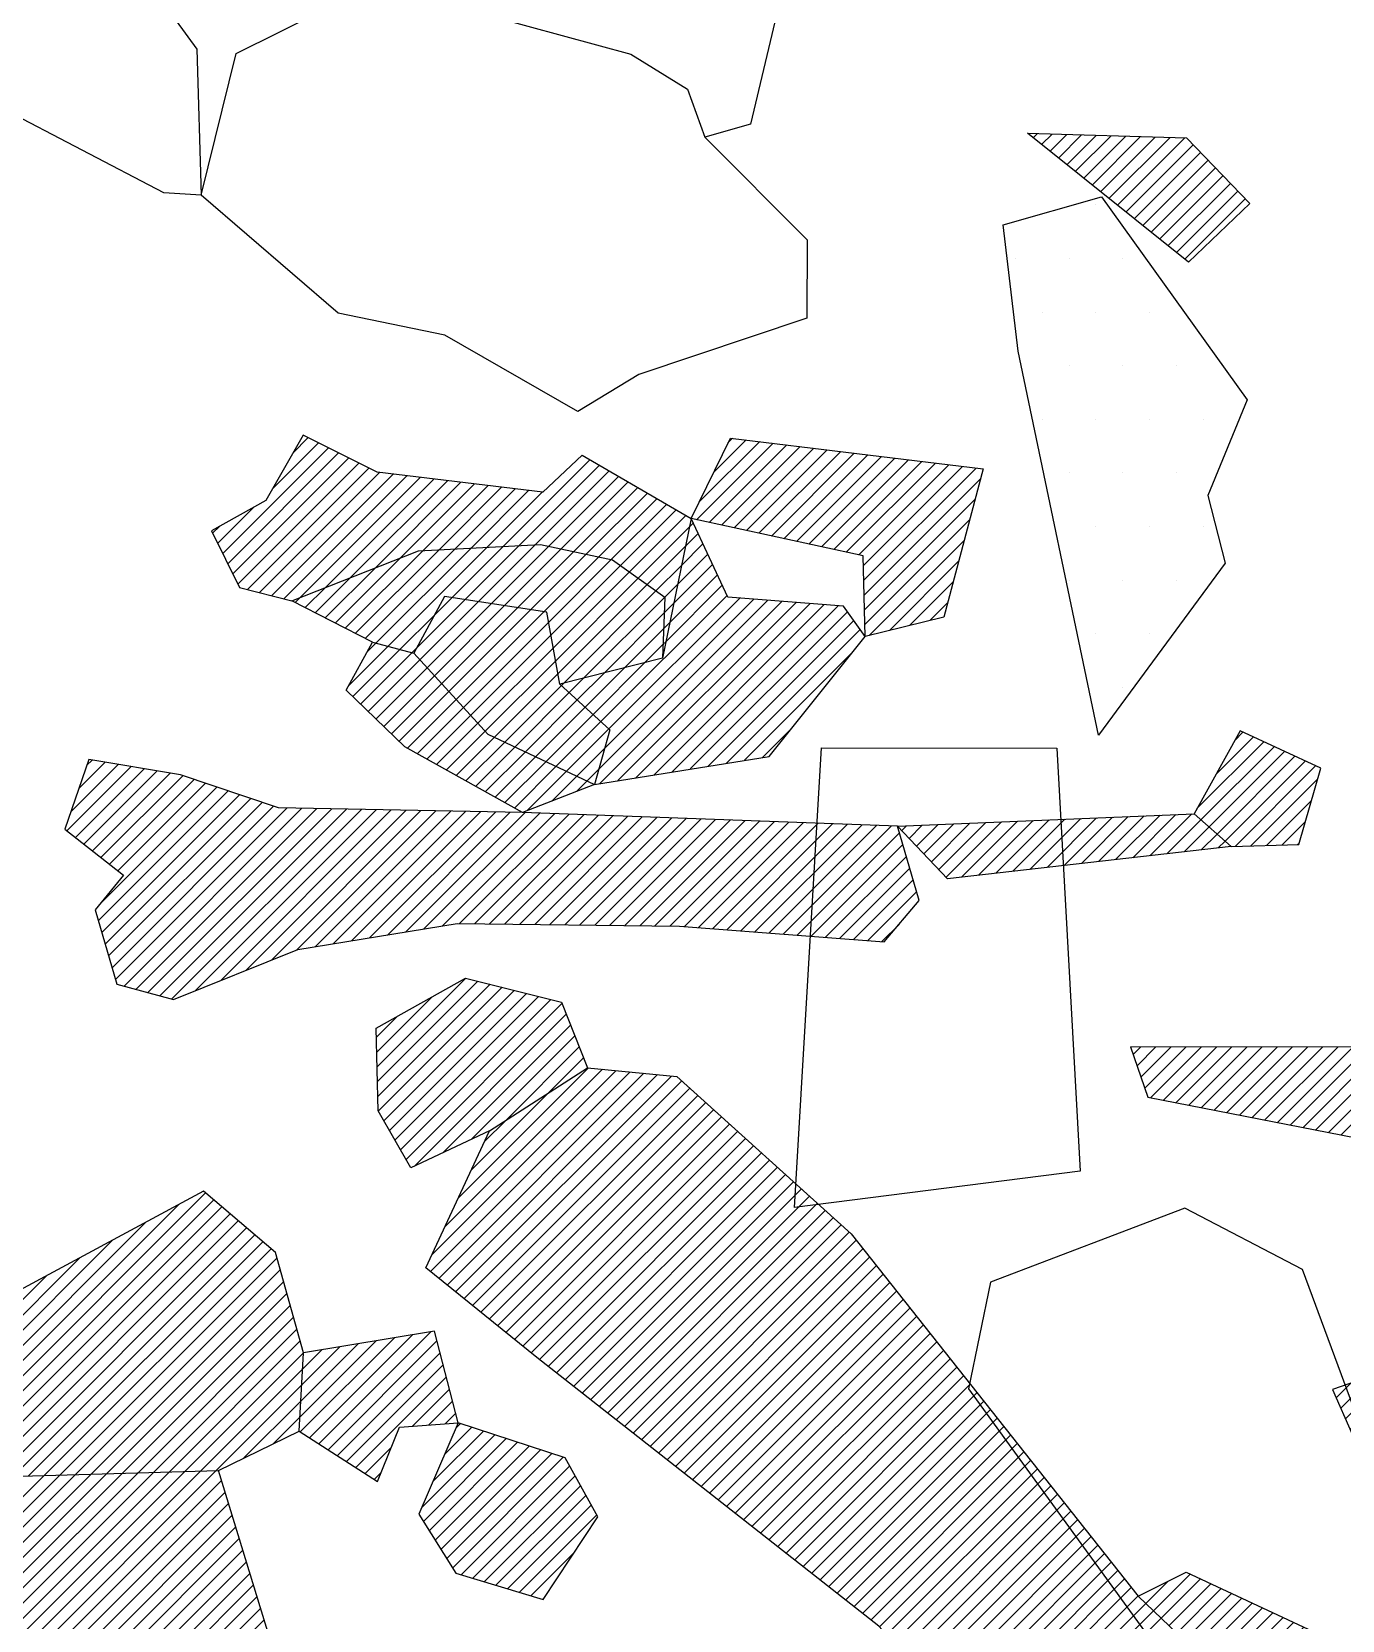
# Model space of a CAD drawing. Header units: metres. Extents: x -2.09 to 0.03, y -17.5 to -14.3.
# Drawn here: x -1.6041 to -1.2989, y -17.0923 to -16.7222 of the extents above; entities that cross this region are included whole.
import ezdxf

# ---------------------------------------------------------------- set-up
doc = ezdxf.new("R2010")
doc.units = ezdxf.units.M
doc.header["$LTSCALE"] = 25
doc.header["$MEASUREMENT"] = 0
doc.layers.get('0').update_dxf_attribs({"linetype": 'CONTINUOUS'})
for name, color, linetype in [('KNOCHEN', 2, 'CONTINUOUS'), ('KNOCHENSCHRAFF', 2, 'CONTINUOUS'), ('STEINE', 4, 'CONTINUOUS'), ('STEINESCHRAFF', 4, 'CONTINUOUS')]:
    doc.layers.add(name, color=color, linetype=linetype)

# ---------------------------------------------------------------- blocks, each defined once
blk = doc.blocks.new('*X1')
at = {"color": 0}
for p, q in [((-163.945, -1706.852), (-156.367, -1699.274)), ((-163.423, -1706.683), (-156.176, -1699.437)), ((-164.467, -1707.021), (-157, -1699.554)), ((-162.9, -1706.514), (-155.985, -1699.599)), ((-162.378, -1706.346), (-155.794, -1699.762)), ((-164.989, -1707.189), (-157.765, -1699.965)), ((-161.856, -1706.177), (-155.603, -1699.924)), ((-161.333, -1706.008), (-155.412, -1700.087)), ((-160.851, -1705.879), (-155.221, -1700.25)), ((-165.512, -1707.358), (-158.531, -1700.377)), ((-160.487, -1705.869), (-155.03, -1700.412)), ((-160.122, -1705.858), (-154.839, -1700.575)), ((-166.034, -1707.527), (-159.296, -1700.789)), ((-159.758, -1705.847), (-154.701, -1700.79)), ((-166.556, -1707.695), (-160.061, -1701.201)), ((-159.394, -1705.836), (-154.624, -1701.066)), ((-159.03, -1705.826), (-154.546, -1701.342)), ((-158.665, -1705.815), (-154.469, -1701.618)), ((-158.301, -1705.804), (-154.391, -1701.894)), ((-157.937, -1705.793), (-154.314, -1702.17)), ((-157.572, -1705.783), (-154.236, -1702.447)), ((-157.208, -1705.772), (-154.159, -1702.723)), ((-156.844, -1705.761), (-154.081, -1702.999)), ((-156.479, -1705.75), (-154.103, -1703.374)), ((-156.115, -1705.74), (-154.124, -1703.749)), ((-155.472, -1705.45), (-154.146, -1704.124)), ((-154.787, -1705.118), (-154.167, -1704.499))]:
    blk.add_line(p, q, dxfattribs=at)
blk = doc.blocks.new('*X2')
at = {"color": 0}
for p, q in [((-151.129, -1701.107), (-146.477, -1696.455)), ((-151.091, -1700.716), (-146.799, -1696.424)), ((-150.934, -1701.265), (-146.156, -1696.487)), ((-150.787, -1700.058), (-147.121, -1696.392)), ((-150.738, -1701.423), (-145.834, -1696.519)), ((-150.542, -1701.581), (-145.513, -1696.551)), ((-150.483, -1699.4), (-147.442, -1696.36)), ((-150.347, -1701.739), (-145.273, -1696.665)), ((-150.151, -1701.897), (-145.087, -1696.833)), ((-150.179, -1698.743), (-148.379, -1696.943)), ((-149.955, -1702.055), (-144.901, -1697.001)), ((-149.759, -1702.212), (-144.715, -1697.168)), ((-149.875, -1698.085), (-149.366, -1697.577)), ((-149.564, -1702.37), (-144.53, -1697.336)), ((-149.368, -1702.528), (-144.344, -1697.504)), ((-149.172, -1702.686), (-144.158, -1697.672)), ((-148.977, -1702.844), (-143.972, -1697.84)), ((-148.781, -1703.002), (-143.787, -1698.007)), ((-148.585, -1703.159), (-143.601, -1698.175)), ((-148.387, -1703.315), (-143.415, -1698.343)), ((-148.189, -1703.47), (-143.229, -1698.511)), ((-147.991, -1703.626), (-143.044, -1698.678)), ((-147.793, -1703.781), (-142.858, -1698.846)), ((-147.595, -1703.937), (-142.672, -1699.014)), ((-147.397, -1704.093), (-142.486, -1699.182)), ((-147.199, -1704.248), (-142.3, -1699.35)), ((-147.001, -1704.404), (-142.115, -1699.517)), ((-146.803, -1704.56), (-141.929, -1699.685)), ((-146.605, -1704.715), (-141.743, -1699.853)), ((-146.408, -1704.871), (-141.557, -1700.021)), ((-146.21, -1705.026), (-141.372, -1700.189)), ((-146.012, -1705.182), (-141.208, -1700.379)), ((-145.814, -1705.338), (-141.052, -1700.576)), ((-145.616, -1705.493), (-140.896, -1700.773)), ((-145.418, -1705.649), (-140.74, -1700.971)), ((-145.22, -1705.805), (-140.583, -1701.168)), ((-145.022, -1705.96), (-140.427, -1701.365)), ((-144.824, -1706.116), (-140.271, -1701.562)), ((-144.626, -1706.272), (-140.114, -1701.76)), ((-144.428, -1706.427), (-139.958, -1701.957)), ((-144.23, -1706.583), (-139.802, -1702.154)), ((-144.032, -1706.738), (-139.645, -1702.351)), ((-154.167, -1704.499), (-152.388, -1702.72)), ((-154.159, -1704.844), (-151.965, -1702.65)), ((-154.146, -1704.124), (-152.812, -1702.79)), ((-154.124, -1703.749), (-153.235, -1702.86)), ((-153.944, -1704.983), (-151.542, -1702.58)), ((-153.728, -1705.121), (-151.118, -1702.511)), ((-153.513, -1705.259), (-150.975, -1702.72)), ((-143.834, -1706.894), (-139.489, -1702.549)), ((-143.637, -1707.05), (-139.333, -1702.746)), ((-154.103, -1703.374), (-153.658, -1702.929)), ((-153.298, -1705.397), (-150.902, -1703.001)), ((-143.439, -1707.205), (-139.177, -1702.943)), ((-143.241, -1707.361), (-139.02, -1703.141)), ((-153.082, -1705.535), (-150.829, -1703.282)), ((-152.867, -1705.673), (-150.756, -1703.562)), ((-143.043, -1707.517), (-138.864, -1703.338)), ((-142.845, -1707.672), (-138.708, -1703.535)), ((-151.548, -1704.708), (-150.683, -1703.843)), ((-142.647, -1707.828), (-138.551, -1703.732)), ((-142.449, -1707.983), (-138.395, -1703.93)), ((-151.167, -1704.68), (-150.61, -1704.123)), ((-142.251, -1708.139), (-138.239, -1704.127)), ((-142.053, -1708.295), (-138.083, -1704.324)), ((-150.786, -1704.653), (-150.537, -1704.404)), ((-150.529, -1704.75), (-150.427, -1704.647)), ((-141.855, -1708.45), (-137.926, -1704.521)), ((-151.332, -1706.613), (-149.628, -1704.91)), ((-151.292, -1706.927), (-149.362, -1704.997)), ((-151.064, -1705.992), (-149.894, -1704.822)), ((-150.797, -1705.371), (-150.161, -1704.735)), ((-141.657, -1708.606), (-137.77, -1704.719)), ((-141.459, -1708.762), (-137.614, -1704.916)), ((-152.651, -1705.811), (-152.037, -1705.197)), ((-151.156, -1707.145), (-149.096, -1705.085)), ((-151.02, -1707.362), (-148.83, -1705.172)), ((-150.884, -1707.579), (-148.564, -1705.259)), ((-150.747, -1707.796), (-148.298, -1705.347)), ((-150.611, -1708.014), (-148.032, -1705.434)), ((-141.261, -1708.917), (-137.457, -1705.113)), ((-141.063, -1709.073), (-137.301, -1705.31)), ((-160.81, -1707.959), (-158.665, -1705.815)), ((-160.789, -1708.292), (-158.301, -1705.804)), ((-160.767, -1708.624), (-157.937, -1705.793)), ((-160.746, -1708.956), (-157.572, -1705.783)), ((-160.725, -1709.289), (-157.208, -1705.772)), ((-160.703, -1709.621), (-156.844, -1705.761)), ((-160.682, -1709.953), (-156.479, -1705.75)), ((-160.661, -1710.285), (-156.115, -1705.74)), ((-152.436, -1705.95), (-152.275, -1705.789)), ((-150.415, -1708.171), (-147.884, -1705.64)), ((-140.866, -1709.228), (-137.145, -1705.508)), ((-140.67, -1709.386), (-136.989, -1705.705)), ((-160.895, -1706.63), (-160.122, -1705.858)), ((-160.874, -1706.963), (-159.758, -1705.847)), ((-160.852, -1707.295), (-159.394, -1705.836)), ((-160.831, -1707.627), (-159.03, -1705.826)), ((-160.64, -1710.618), (-155.995, -1705.973)), ((-150.143, -1708.253), (-147.758, -1705.868)), ((-149.872, -1708.335), (-147.632, -1706.096)), ((-140.502, -1709.572), (-136.832, -1705.902)), ((-140.333, -1709.757), (-136.676, -1706.099)), ((-160.618, -1710.95), (-155.912, -1706.243)), ((-160.597, -1711.282), (-155.829, -1706.514)), ((-149.6, -1708.417), (-147.506, -1706.323)), ((-149.329, -1708.499), (-147.38, -1706.551)), ((-140.165, -1709.942), (-136.52, -1706.297)), ((-139.997, -1710.127), (-136.363, -1706.494)), ((-160.576, -1711.615), (-155.746, -1706.785)), ((-149.057, -1708.581), (-147.254, -1706.778)), ((-139.828, -1710.312), (-136.207, -1706.691)), ((-139.66, -1710.497), (-136.051, -1706.888)), ((-160.555, -1711.947), (-155.663, -1707.055)), ((-139.491, -1710.683), (-135.894, -1707.086)), ((-139.323, -1710.868), (-135.738, -1707.283)), ((-160.533, -1712.279), (-155.58, -1707.326)), ((-160.512, -1712.611), (-155.497, -1707.596)), ((-148.786, -1708.663), (-147.792, -1707.67)), ((-139.155, -1711.053), (-135.582, -1707.48)), ((-160.491, -1712.944), (-155.414, -1707.867)), ((-138.986, -1711.238), (-135.426, -1707.678)), ((-138.818, -1711.423), (-135.269, -1707.875)), ((-165.636, -1718.796), (-155.248, -1708.408)), ((-160.469, -1713.276), (-155.331, -1708.138)), ((-138.65, -1711.609), (-135.113, -1708.072)), ((-138.481, -1711.794), (-134.957, -1708.269)), ((-165.352, -1718.865), (-155.165, -1708.679)), ((-148.514, -1708.745), (-148.48, -1708.711)), ((-138.313, -1711.979), (-134.8, -1708.467)), ((-138.144, -1712.164), (-134.644, -1708.664)), ((-165.067, -1718.935), (-155.082, -1708.949)), ((-137.976, -1712.349), (-134.464, -1708.838)), ((-137.808, -1712.534), (-134.284, -1709.01)), ((-164.783, -1719.004), (-154.999, -1709.22)), ((-137.639, -1712.72), (-134.103, -1709.183))]:
    blk.add_line(p, q, dxfattribs=at)
blk = doc.blocks.new('*X3')
at = {"color": 0}
for p, q in [((-124.487, -1693.557), (-119.57, -1688.64)), ((-124.465, -1693.181), (-119.997, -1688.713)), ((-124.53, -1694.308), (-119.231, -1689.008)), ((-124.509, -1693.932), (-119.4, -1688.824)), ((-124.443, -1692.806), (-120.534, -1688.897)), ((-124.421, -1692.43), (-121.071, -1689.08)), ((-159.598, -1690.838), (-158.101, -1689.341)), ((-159.506, -1690.392), (-158.404, -1689.29)), ((-159.399, -1690.993), (-157.799, -1689.392)), ((-159.319, -1689.851), (-158.706, -1689.239)), ((-159.201, -1691.148), (-157.496, -1689.443)), ((-159.132, -1689.311), (-159.009, -1689.188)), ((-159.002, -1691.303), (-157.194, -1689.494)), ((-126.906, -1697.39), (-118.893, -1689.377)), ((-124.552, -1694.683), (-119.062, -1689.193)), ((-124.357, -1692.013), (-121.608, -1689.264)), ((-123.726, -1691.029), (-122.145, -1689.448)), ((-158.865, -1692.933), (-155.84, -1689.908)), ((-158.821, -1692.536), (-156.104, -1689.819)), ((-158.804, -1691.458), (-156.899, -1689.553)), ((-158.605, -1691.613), (-156.634, -1689.641)), ((-158.407, -1691.768), (-156.369, -1689.73)), ((-126.686, -1697.524), (-118.724, -1689.562)), ((-126.466, -1697.658), (-118.555, -1689.746)), ((-123.096, -1690.044), (-122.683, -1689.631)), ((-158.785, -1693.207), (-155.575, -1689.997)), ((-158.705, -1693.48), (-155.31, -1690.085)), ((-158.625, -1693.754), (-155.045, -1690.174)), ((-158.545, -1694.027), (-154.78, -1690.263)), ((-158.465, -1694.301), (-154.468, -1690.304)), ((-158.264, -1694.454), (-154.122, -1690.311)), ((-157.986, -1694.529), (-153.775, -1690.318)), ((-157.708, -1694.605), (-153.428, -1690.325)), ((-157.43, -1694.68), (-153.081, -1690.332)), ((-157.152, -1694.755), (-152.735, -1690.338)), ((-156.603, -1694.561), (-152.388, -1690.345)), ((-156.013, -1694.324), (-152.041, -1690.352)), ((-155.422, -1694.086), (-151.694, -1690.359)), ((-154.831, -1693.849), (-151.348, -1690.366)), ((-154.241, -1693.612), (-151.001, -1690.372)), ((-153.812, -1693.537), (-150.654, -1690.379)), ((-153.39, -1693.468), (-150.307, -1690.386)), ((-152.967, -1693.399), (-149.961, -1690.393)), ((-152.545, -1693.331), (-149.614, -1690.4)), ((-152.123, -1693.262), (-149.267, -1690.406)), ((-151.701, -1693.194), (-148.921, -1690.414)), ((-151.279, -1693.125), (-148.58, -1690.427)), ((-150.856, -1693.056), (-148.239, -1690.439)), ((-150.447, -1693), (-147.898, -1690.452)), ((-150.097, -1693.004), (-147.557, -1690.464)), ((-149.748, -1693.008), (-147.216, -1690.477)), ((-149.398, -1693.013), (-146.875, -1690.489)), ((-149.049, -1693.017), (-146.534, -1690.502)), ((-148.699, -1693.021), (-146.193, -1690.514)), ((-148.35, -1693.025), (-145.852, -1690.527)), ((-148, -1693.029), (-145.511, -1690.539)), ((-147.651, -1693.033), (-145.17, -1690.552)), ((-147.301, -1693.037), (-144.829, -1690.564)), ((-146.952, -1693.041), (-144.488, -1690.577)), ((-146.602, -1693.045), (-144.147, -1690.589)), ((-146.253, -1693.049), (-143.806, -1690.602)), ((-145.903, -1693.053), (-143.465, -1690.614)), ((-145.554, -1693.057), (-143.123, -1690.627)), ((-145.212, -1693.068), (-142.782, -1690.639)), ((-144.883, -1693.093), (-142.441, -1690.652)), ((-144.555, -1693.119), (-142.1, -1690.664)), ((-144.226, -1693.144), (-141.759, -1690.677)), ((-143.898, -1693.169), (-141.418, -1690.689)), ((-143.569, -1693.194), (-141.077, -1690.702)), ((-143.241, -1693.219), (-140.736, -1690.714)), ((-142.912, -1693.244), (-140.395, -1690.727)), ((-142.584, -1693.269), (-140.2, -1690.885)), ((-126.247, -1697.791), (-119.452, -1690.997)), ((-142.255, -1693.294), (-140.12, -1691.159)), ((-141.927, -1693.319), (-140.04, -1691.432)), ((-141.598, -1693.344), (-139.96, -1691.706)), ((-141.27, -1693.369), (-139.88, -1691.98)), ((-126.027, -1697.925), (-120.208, -1692.107)), ((-140.941, -1693.394), (-139.8, -1692.253)), ((-125.807, -1698.059), (-120.242, -1692.494)), ((-140.613, -1693.419), (-140.211, -1693.017)), ((-125.587, -1698.193), (-120.275, -1692.881)), ((-125.368, -1698.327), (-120.309, -1693.268)), ((-125.148, -1698.46), (-120.343, -1693.655)), ((-152.37, -1696.337), (-150.303, -1694.271)), ((-152.361, -1696.682), (-150.021, -1694.342)), ((-129.323, -1695.918), (-127.392, -1693.987)), ((-129.104, -1696.052), (-127.165, -1694.113)), ((-128.884, -1696.186), (-126.937, -1694.24)), ((-124.928, -1698.594), (-120.376, -1694.042)), ((-152.378, -1695.992), (-151.097, -1694.711)), ((-152.353, -1697.027), (-149.738, -1694.413)), ((-152.341, -1697.37), (-149.456, -1694.484)), ((-152.212, -1697.594), (-149.173, -1694.555)), ((-152.083, -1697.819), (-148.891, -1694.626)), ((-151.954, -1698.043), (-148.609, -1694.698)), ((-128.664, -1696.32), (-126.71, -1694.366)), ((-128.444, -1696.454), (-126.483, -1694.492)), ((-128.224, -1696.587), (-126.255, -1694.618)), ((-124.708, -1698.728), (-120.344, -1694.364)), ((-124.425, -1698.798), (-120.256, -1694.63)), ((-151.825, -1698.268), (-148.326, -1694.769)), ((-151.696, -1698.492), (-148.063, -1694.859)), ((-128.005, -1696.721), (-126.028, -1694.744)), ((-127.785, -1696.855), (-125.801, -1694.87)), ((-127.565, -1696.989), (-125.573, -1694.997)), ((-127.345, -1697.122), (-125.15, -1694.927)), ((-127.126, -1697.256), (-124.671, -1694.802)), ((-124.095, -1698.821), (-120.168, -1694.895)), ((-152.387, -1695.647), (-151.898, -1695.158)), ((-151.494, -1698.644), (-147.962, -1695.112)), ((-150.827, -1698.33), (-147.862, -1695.365)), ((-123.764, -1698.845), (-120.08, -1695.161)), ((-123.434, -1698.868), (-119.992, -1695.426)), ((-150.16, -1698.016), (-147.761, -1695.618)), ((-123.011, -1698.798), (-119.904, -1695.692)), ((-149.366, -1697.577), (-147.66, -1695.871)), ((-148.379, -1696.943), (-147.56, -1696.124)), ((-134.758, -1696.049), (-134.58, -1695.872)), ((-134.667, -1696.312), (-134.227, -1695.873)), ((-134.576, -1696.575), (-133.874, -1695.873)), ((-134.485, -1696.837), (-133.521, -1695.874)), ((-134.348, -1697.054), (-133.168, -1695.874)), ((-134.052, -1697.111), (-132.815, -1695.875)), ((-133.756, -1697.169), (-132.463, -1695.876)), ((-133.461, -1697.227), (-132.11, -1695.876)), ((-133.165, -1697.285), (-131.757, -1695.877)), ((-132.869, -1697.343), (-131.404, -1695.878)), ((-132.574, -1697.401), (-131.051, -1695.878)), ((-132.278, -1697.459), (-130.698, -1695.879)), ((-131.982, -1697.517), (-130.345, -1695.879)), ((-131.687, -1697.575), (-129.992, -1695.88)), ((-131.391, -1697.633), (-129.639, -1695.881)), ((-131.095, -1697.691), (-129.323, -1695.918)), ((-130.8, -1697.748), (-129.104, -1696.052)), ((-130.504, -1697.806), (-128.884, -1696.186)), ((-122.21, -1698.351), (-119.816, -1695.957)), ((-130.208, -1697.864), (-128.664, -1696.32)), ((-129.913, -1697.922), (-128.444, -1696.454)), ((-121.905, -1698.4), (-119.728, -1696.223)), ((-121.601, -1698.449), (-119.64, -1696.488)), ((-129.617, -1697.98), (-128.224, -1696.587)), ((-129.322, -1698.038), (-128.005, -1696.721)), ((-129.026, -1698.096), (-127.785, -1696.855)), ((-121.297, -1698.498), (-119.552, -1696.754)), ((-128.73, -1698.154), (-127.565, -1696.989)), ((-128.435, -1698.212), (-127.345, -1697.122)), ((-128.139, -1698.27), (-127.126, -1697.256)), ((-127.843, -1698.327), (-126.906, -1697.39)), ((-127.576, -1698.413), (-126.686, -1697.524)), ((-127.41, -1698.601), (-126.466, -1697.658)), ((-127.244, -1698.789), (-126.247, -1697.791)), ((-127.079, -1698.977), (-126.027, -1697.925)), ((-126.913, -1699.165), (-125.807, -1698.059)), ((-126.747, -1699.353), (-125.587, -1698.193)), ((-126.582, -1699.541), (-125.368, -1698.327)), ((-126.871, -1700.89), (-124.708, -1698.728)), ((-126.675, -1700.342), (-124.928, -1698.594)), ((-126.48, -1699.793), (-125.148, -1698.46)), ((-127.066, -1701.439), (-124.632, -1699.006)), ((-127.261, -1701.988), (-124.662, -1699.388)), ((-127.457, -1702.537), (-124.691, -1699.771)), ((-129.596, -1705.03), (-124.72, -1700.154)), ((-129.488, -1705.276), (-124.749, -1700.537)), ((-129.381, -1705.522), (-124.779, -1700.92)), ((-122.076, -1702.106), (-120.615, -1700.646)), ((-121.982, -1702.366), (-120.402, -1700.786)), ((-121.888, -1702.625), (-120.189, -1700.926)), ((-129.273, -1705.768), (-124.808, -1701.302)), ((-121.794, -1702.885), (-119.976, -1701.067)), ((-121.7, -1703.145), (-119.763, -1701.207)), ((-121.607, -1703.404), (-119.549, -1701.347)), ((-128.705, -1705.553), (-124.837, -1701.685)), ((-121.513, -1703.664), (-119.336, -1701.488)), ((-121.419, -1703.924), (-119.123, -1701.628)), ((-127.11, -1704.311), (-124.866, -1702.068)), ((-121.325, -1704.183), (-118.91, -1701.768)), ((-121.123, -1704.335), (-118.697, -1701.909)), ((-120.789, -1704.354), (-118.483, -1702.049)), ((-120.454, -1704.373), (-118.27, -1702.189)), ((-120.12, -1704.393), (-118.057, -1702.33)), ((-119.785, -1704.412), (-117.844, -1702.47)), ((-119.451, -1704.431), (-117.632, -1702.612)), ((-118.482, -1703.816), (-117.424, -1702.757)), ((-129.703, -1704.784), (-128.07, -1703.15)), ((-118.299, -1703.986), (-117.215, -1702.902)), ((-118.115, -1704.155), (-117.006, -1703.047)), ((-117.931, -1704.325), (-116.797, -1703.191)), ((-129.918, -1704.292), (-129.149, -1703.523)), ((-129.811, -1704.538), (-128.61, -1703.336)), ((-117.747, -1704.494), (-116.589, -1703.336)), ((-117.563, -1704.664), (-116.38, -1703.481)), ((-130.026, -1704.046), (-129.689, -1703.709)), ((-117.379, -1704.834), (-116.171, -1703.626)), ((-117.195, -1705.003), (-115.962, -1703.771)), ((-117.011, -1705.173), (-115.754, -1703.916)), ((-116.827, -1705.342), (-115.545, -1704.06)), ((-116.643, -1705.512), (-115.336, -1704.205)), ((-116.459, -1705.682), (-115.127, -1704.35)), ((-116.275, -1705.851), (-114.919, -1704.495)), ((-116.091, -1706.021), (-114.71, -1704.64)), ((-115.907, -1706.191), (-114.501, -1704.784)), ((-115.723, -1706.36), (-114.293, -1704.929)), ((-115.54, -1706.53), (-114.096, -1705.087)), ((-115.356, -1706.699), (-113.902, -1705.246)), ((-115.172, -1706.869), (-113.708, -1705.405)), ((-114.988, -1707.039), (-113.514, -1705.565)), ((-114.804, -1707.208), (-113.32, -1705.724)), ((-114.626, -1707.384), (-113.125, -1705.883)), ((-114.45, -1707.561), (-112.931, -1706.043)), ((-114.273, -1707.738), (-112.737, -1706.202)), ((-114.097, -1707.916), (-112.543, -1706.361)), ((-113.92, -1708.093), (-112.348, -1706.521)), ((-113.744, -1708.27), (-112.154, -1706.68)), ((-113.567, -1708.447), (-111.96, -1706.839)), ((-113.391, -1708.624), (-111.766, -1706.999)), ((-113.215, -1708.801), (-111.572, -1707.158)), ((-113.038, -1708.978), (-111.377, -1707.317)), ((-112.862, -1709.155), (-111.183, -1707.477)), ((-112.685, -1709.332), (-110.989, -1707.636)), ((-117.901, -1708.185), (-117.755, -1708.039)), ((-112.509, -1709.509), (-110.795, -1707.795)), ((-112.332, -1709.686), (-110.6, -1707.955)), ((-134.464, -1708.838), (-133.96, -1708.333)), ((-134.284, -1709.01), (-133.43, -1708.156)), ((-134.103, -1709.183), (-133.189, -1708.269)), ((-133.922, -1709.356), (-132.947, -1708.381)), ((-118.553, -1709.19), (-117.655, -1708.291)), ((-112.156, -1709.863), (-110.406, -1708.114)), ((-111.979, -1710.041), (-110.212, -1708.273)), ((-133.742, -1709.529), (-132.706, -1708.494)), ((-133.561, -1709.702), (-132.465, -1708.606)), ((-133.38, -1709.875), (-132.224, -1708.719)), ((-119.205, -1710.195), (-117.554, -1708.544)), ((-111.803, -1710.218), (-110.018, -1708.433)), ((-111.626, -1710.395), (-109.824, -1708.592)), ((-111.45, -1710.572), (-109.629, -1708.751)), ((-133.2, -1710.048), (-131.983, -1708.831)), ((-133.019, -1710.221), (-131.742, -1708.944)), ((-132.838, -1710.393), (-131.501, -1709.056)), ((-119.287, -1710.631), (-117.453, -1708.797)), ((-119.201, -1710.899), (-117.353, -1709.05)), ((-111.271, -1710.746), (-109.435, -1708.911)), ((-111.085, -1710.915), (-109.241, -1709.07)), ((-132.658, -1710.566), (-131.26, -1709.169)), ((-132.477, -1710.739), (-131.019, -1709.281)), ((-131.239, -1709.855), (-130.778, -1709.393)), ((-119.115, -1711.166), (-117.252, -1709.303)), ((-110.9, -1711.083), (-109.047, -1709.229)), ((-110.715, -1711.251), (-108.853, -1709.389)), ((-119.029, -1711.434), (-117.152, -1709.556)), ((-118.943, -1711.701), (-117.051, -1709.809)), ((-110.53, -1711.42), (-108.658, -1709.548)), ((-110.345, -1711.588), (-108.464, -1709.707)), ((-110.16, -1711.757), (-108.27, -1709.867)), ((-118.857, -1711.969), (-116.95, -1710.062)), ((-109.975, -1711.925), (-108.076, -1710.026)), ((-109.789, -1712.093), (-107.881, -1710.185)), ((-119.082, -1712.901), (-116.749, -1710.568)), ((-118.866, -1712.331), (-116.85, -1710.315)), ((-109.604, -1712.262), (-107.692, -1710.35)), ((-109.419, -1712.43), (-107.503, -1710.514)), ((-122.096, -1711.672), (-121.329, -1710.905)), ((-119.299, -1713.471), (-116.648, -1710.821)), ((-109.234, -1712.598), (-107.314, -1710.679)), ((-109.049, -1712.767), (-107.125, -1710.843)), ((-124.91, -1715.901), (-120.382, -1711.372)), ((-124.824, -1715.461), (-120.619, -1711.255)), ((-123.915, -1714.198), (-120.856, -1711.139)), ((-123.005, -1712.935), (-121.092, -1711.022)), ((-119.732, -1714.611), (-116.447, -1711.326)), ((-119.515, -1714.041), (-116.548, -1711.073)), ((-108.864, -1712.935), (-106.936, -1711.008)), ((-108.678, -1713.104), (-106.747, -1711.172)), ((-108.493, -1713.272), (-106.558, -1711.336)), ((-125.102, -1717.153), (-119.671, -1711.722)), ((-125.038, -1716.736), (-119.908, -1711.606)), ((-124.974, -1716.318), (-120.145, -1711.489)), ((-119.948, -1715.181), (-116.346, -1711.579)), ((-108.308, -1713.44), (-106.369, -1711.501)), ((-108.123, -1713.609), (-106.179, -1711.665)), ((-125.294, -1718.406), (-118.961, -1712.072)), ((-125.23, -1717.988), (-119.198, -1711.956)), ((-125.166, -1717.571), (-119.434, -1711.839)), ((-119.484, -1715.071), (-116.246, -1711.832)), ((-119.043, -1714.983), (-116.145, -1712.085)), ((-107.942, -1713.781), (-105.99, -1711.83)), ((-107.761, -1713.954), (-105.801, -1711.994)), ((-125.358, -1718.824), (-118.866, -1712.331)), ((-118.603, -1714.896), (-116.044, -1712.338)), ((-107.581, -1714.127), (-105.612, -1712.159)), ((-107.4, -1714.3), (-105.423, -1712.323)), ((-118.162, -1714.809), (-115.944, -1712.591)), ((-117.721, -1714.721), (-115.843, -1712.844)), ((-107.22, -1714.474), (-105.234, -1712.488)), ((-107.04, -1714.647), (-105.045, -1712.652)), ((-106.859, -1714.82), (-104.856, -1712.817)), ((-125.058, -1718.877), (-119.082, -1712.901)), ((-117.279, -1714.634), (-115.743, -1713.098)), ((-106.679, -1714.993), (-104.667, -1712.981)), ((-106.498, -1715.166), (-104.478, -1713.146)), ((-123.009, -1717.181), (-119.299, -1713.471)), ((-116.836, -1714.543), (-115.653, -1713.36)), ((-106.318, -1715.339), (-104.289, -1713.31)), ((-106.138, -1715.513), (-104.099, -1713.474)), ((-116.392, -1714.453), (-115.562, -1713.623)), ((-115.948, -1714.363), (-115.471, -1713.886)), ((-105.957, -1715.686), (-103.91, -1713.639)), ((-105.777, -1715.859), (-103.721, -1713.803)), ((-122.747, -1717.273), (-119.515, -1714.041)), ((-115.504, -1714.273), (-115.38, -1714.148)), ((-105.596, -1716.032), (-103.532, -1713.968)), ((-105.416, -1716.205), (-103.343, -1714.132)), ((-105.236, -1716.378), (-103.154, -1714.297)), ((-122.486, -1717.365), (-119.732, -1714.611)), ((-105.055, -1716.552), (-102.965, -1714.461)), ((-104.875, -1716.725), (-102.776, -1714.626)), ((-104.694, -1716.898), (-102.587, -1714.79)), ((-104.536, -1717.093), (-102.28, -1714.837)), ((-104.411, -1717.321), (-101.946, -1714.856)), ((-104.285, -1717.55), (-101.611, -1714.875)), ((-104.16, -1717.778), (-101.276, -1714.894)), ((-104.035, -1718.006), (-100.942, -1714.913)), ((-103.91, -1718.235), (-100.607, -1714.932)), ((-103.785, -1718.463), (-100.272, -1714.95)), ((-103.659, -1718.691), (-99.937, -1714.969)), ((-122.224, -1717.457), (-119.948, -1715.181)), ((-120.165, -1715.751), (-119.753, -1715.339)), ((-103.534, -1718.92), (-99.718, -1715.103)), ((-103.409, -1719.148), (-99.633, -1715.372)), ((-121.962, -1717.549), (-120.165, -1715.751)), ((-103.284, -1719.376), (-99.549, -1715.642)), ((-120.381, -1716.321), (-120.212, -1716.152)), ((-103.158, -1719.604), (-99.465, -1715.911)), ((-103.033, -1719.833), (-99.38, -1716.18)), ((-121.701, -1717.641), (-120.381, -1716.321)), ((-102.908, -1720.061), (-99.296, -1716.449)), ((-102.783, -1720.289), (-99.211, -1716.718)), ((-121.439, -1717.733), (-120.661, -1716.955)), ((-102.644, -1720.504), (-99.256, -1717.116)), ((-124.739, -1718.911), (-123.313, -1717.485)), ((-117.171, -1720.536), (-114.281, -1717.646)), ((-116.924, -1720.642), (-113.928, -1717.646)), ((-116.677, -1720.748), (-113.575, -1717.647)), ((-116.102, -1719.113), (-114.634, -1717.645)), ((-116.033, -1718.69), (-114.987, -1717.645)), ((-115.964, -1718.268), (-115.34, -1717.644)), ((-115.895, -1717.845), (-115.693, -1717.643)), ((-121.178, -1717.825), (-121.09, -1717.737)), ((-116.579, -1721.004), (-113.392, -1717.817)), ((-102.102, -1720.316), (-99.625, -1717.839)), ((-124.419, -1718.945), (-123.53, -1718.056)), ((-116.58, -1721.358), (-113.276, -1718.055)), ((-116.58, -1721.713), (-113.16, -1718.293)), ((-124.099, -1718.978), (-123.747, -1718.626)), ((-116.581, -1722.067), (-113.044, -1718.53)), ((-116.581, -1722.421), (-112.928, -1718.768)), ((-101.56, -1720.127), (-99.995, -1718.562)), ((-116.578, -1722.771), (-112.812, -1719.006)), ((-117.665, -1720.323), (-116.809, -1719.467)), ((-117.418, -1720.429), (-116.255, -1719.267)), ((-116.184, -1722.73), (-112.697, -1719.243)), ((-115.789, -1722.69), (-112.581, -1719.481)), ((-101.017, -1719.938), (-100.364, -1719.285)), ((-118.159, -1720.11), (-117.917, -1719.867)), ((-117.912, -1720.216), (-117.363, -1719.667)), ((-115.493, -1722.747), (-112.465, -1719.718)), ((-113.403, -1721.01), (-112.349, -1719.956)), ((-115.274, -1722.881), (-114.614, -1722.221)), ((-115.054, -1723.015), (-114.57, -1722.531)), ((-114.835, -1723.149), (-114.527, -1722.841)), ((-114.616, -1723.284), (-114.483, -1723.151))]:
    blk.add_line(p, q, dxfattribs=at)
blk = doc.blocks.new('*X4')
at = {"color": 0}
for p, q in [((-137.088, -1674.692), (-136.989, -1674.593)), ((-136.892, -1674.849), (-136.646, -1674.603)), ((-136.695, -1675.006), (-136.302, -1674.613)), ((-136.499, -1675.163), (-135.959, -1674.623)), ((-136.302, -1675.32), (-135.615, -1674.633)), ((-136.106, -1675.477), (-135.272, -1674.643)), ((-135.91, -1675.635), (-134.928, -1674.653)), ((-135.713, -1675.792), (-134.584, -1674.663)), ((-135.517, -1675.949), (-134.241, -1674.673)), ((-135.32, -1676.106), (-133.897, -1674.683)), ((-135.124, -1676.263), (-133.554, -1674.693)), ((-134.928, -1676.42), (-133.36, -1674.853)), ((-134.731, -1676.577), (-133.186, -1675.033)), ((-134.535, -1676.735), (-133.013, -1675.213)), ((-134.338, -1676.892), (-132.839, -1675.393)), ((-134.142, -1677.049), (-132.666, -1675.573)), ((-133.946, -1677.206), (-132.492, -1675.753)), ((-133.749, -1677.363), (-132.319, -1675.933)), ((-133.553, -1677.52), (-132.145, -1676.113)), ((-154.335, -1682.039), (-153.973, -1681.677)), ((-144.533, -1682.491), (-143.772, -1681.73)), ((-144.196, -1681.799), (-144.087, -1681.691)), ((-155.967, -1684.378), (-153.502, -1681.914)), ((-155.85, -1684.614), (-153.267, -1682.032)), ((-154.802, -1682.859), (-153.738, -1681.795)), ((-144.926, -1683.591), (-143.142, -1681.807)), ((-144.871, -1683.182), (-143.457, -1681.768)), ((-144.636, -1683.654), (-142.827, -1681.845)), ((-144.345, -1683.717), (-142.512, -1681.884)), ((-144.055, -1683.78), (-142.198, -1681.923)), ((-143.764, -1683.843), (-141.883, -1681.961)), ((-143.474, -1683.906), (-141.568, -1682)), ((-143.183, -1683.969), (-141.253, -1682.038)), ((-142.893, -1684.032), (-140.938, -1682.077)), ((-142.602, -1684.095), (-140.623, -1682.115)), ((-155.732, -1684.85), (-153.032, -1682.15)), ((-155.615, -1685.087), (-152.796, -1682.268)), ((-155.39, -1685.215), (-152.561, -1682.386)), ((-155.107, -1685.286), (-152.311, -1682.49)), ((-149.436, -1684.211), (-147.414, -1682.19)), ((-149.063, -1684.192), (-147.191, -1682.32)), ((-148.69, -1684.172), (-146.967, -1682.45)), ((-142.312, -1684.158), (-140.308, -1682.154)), ((-142.021, -1684.221), (-139.993, -1682.193)), ((-141.731, -1684.284), (-139.678, -1682.231)), ((-141.44, -1684.347), (-139.363, -1682.27)), ((-141.15, -1684.41), (-139.048, -1682.308)), ((-141.041, -1684.655), (-138.733, -1682.347)), ((-141.032, -1685), (-138.418, -1682.385)), ((-154.825, -1685.358), (-151.995, -1682.528)), ((-154.543, -1685.429), (-151.68, -1682.566)), ((-154.159, -1685.399), (-151.364, -1682.604)), ((-153.575, -1685.168), (-151.048, -1682.642)), ((-152.991, -1684.938), (-150.733, -1682.68)), ((-152.407, -1684.707), (-150.417, -1682.717)), ((-151.823, -1684.477), (-150.101, -1682.755)), ((-151.3, -1684.307), (-149.786, -1682.793)), ((-150.927, -1684.288), (-149.47, -1682.831)), ((-150.554, -1684.269), (-149.155, -1682.869)), ((-148.371, -1684.207), (-146.744, -1682.58)), ((-148.08, -1684.269), (-146.521, -1682.71)), ((-147.788, -1684.331), (-146.297, -1682.84)), ((-141.023, -1685.344), (-138.309, -1682.63)), ((-150.181, -1684.249), (-148.839, -1682.907)), ((-149.808, -1684.23), (-148.523, -1682.945)), ((-147.497, -1684.394), (-146.074, -1682.97)), ((-147.206, -1684.456), (-145.85, -1683.1)), ((-146.915, -1684.518), (-145.627, -1683.231)), ((-141.014, -1685.689), (-138.437, -1683.112)), ((-156.085, -1684.142), (-155.233, -1683.29)), ((-146.7, -1684.657), (-145.403, -1683.361)), ((-146.493, -1684.804), (-145.18, -1683.491)), ((-141.006, -1686.034), (-138.566, -1683.594)), ((-156.202, -1683.906), (-156.032, -1683.736)), ((-146.287, -1684.951), (-145.098, -1683.762)), ((-145.189, -1684.207), (-144.893, -1683.911)), ((-145.098, -1683.762), (-145.006, -1683.671)), ((-153.11, -1686.118), (-151.3, -1684.307)), ((-152.877, -1686.238), (-150.927, -1684.288)), ((-152.644, -1686.358), (-150.554, -1684.269)), ((-152.397, -1686.466), (-150.181, -1684.249)), ((-152.118, -1686.54), (-149.808, -1684.23)), ((-150.631, -1685.406), (-149.436, -1684.211)), ((-150.324, -1685.452), (-149.063, -1684.192)), ((-150.016, -1685.499), (-148.69, -1684.172)), ((-149.709, -1685.545), (-148.371, -1684.207)), ((-149.402, -1685.591), (-148.08, -1684.269)), ((-149.095, -1685.638), (-147.788, -1684.331)), ((-146.08, -1685.098), (-145.189, -1684.207)), ((-145.28, -1684.652), (-144.78, -1684.152)), ((-140.908, -1686.289), (-138.694, -1684.076)), ((-153.577, -1685.877), (-152.407, -1684.707)), ((-153.344, -1685.998), (-151.823, -1684.477)), ((-148.787, -1685.684), (-147.497, -1684.394)), ((-148.48, -1685.73), (-147.206, -1684.456)), ((-148.371, -1685.975), (-146.915, -1684.518)), ((-148.317, -1686.274), (-146.7, -1684.657)), ((-145.873, -1685.245), (-145.28, -1684.652)), ((-145.463, -1685.541), (-144.554, -1684.633)), ((-145.372, -1685.097), (-144.667, -1684.392)), ((-140.437, -1686.173), (-138.823, -1684.558)), ((-153.81, -1685.757), (-152.991, -1684.938)), ((-148.263, -1686.574), (-146.493, -1684.804)), ((-148.209, -1686.873), (-146.287, -1684.951)), ((-145.67, -1685.395), (-145.372, -1685.097)), ((-145.554, -1685.986), (-144.441, -1684.873)), ((-139.967, -1686.056), (-138.951, -1685.04)), ((-154.277, -1685.516), (-154.159, -1685.399)), ((-154.043, -1685.637), (-153.575, -1685.168)), ((-151.445, -1686.573), (-150.324, -1685.452)), ((-151.028, -1685.804), (-150.631, -1685.406)), ((-148.155, -1687.173), (-146.08, -1685.098)), ((-148.023, -1687.395), (-145.873, -1685.245)), ((-147.55, -1687.275), (-145.67, -1685.395)), ((-147.204, -1689.404), (-143.264, -1685.464)), ((-147.154, -1688.294), (-144.215, -1685.354)), ((-147.065, -1688.911), (-143.593, -1685.439)), ((-146.97, -1688.463), (-143.921, -1685.414)), ((-145.645, -1686.431), (-144.328, -1685.114)), ((-151.838, -1686.614), (-151.028, -1685.804)), ((-151.372, -1686.854), (-150.016, -1685.499)), ((-151.203, -1687.039), (-149.709, -1685.545)), ((-151.034, -1687.223), (-149.402, -1685.591)), ((-150.865, -1687.408), (-149.095, -1685.638)), ((-150.696, -1687.592), (-148.787, -1685.684)), ((-150.527, -1687.777), (-148.48, -1685.73)), ((-147.182, -1689.735), (-142.936, -1685.49)), ((-147.076, -1687.155), (-145.684, -1685.762)), ((-146.761, -1689.668), (-142.608, -1685.515)), ((-146.339, -1689.6), (-142.28, -1685.54)), ((-145.918, -1689.532), (-141.952, -1685.566)), ((-145.684, -1685.762), (-145.463, -1685.541)), ((-145.497, -1689.465), (-141.623, -1685.591)), ((-145.076, -1689.397), (-141.411, -1685.732)), ((-139.497, -1685.939), (-139.08, -1685.523)), ((-150.358, -1687.961), (-148.371, -1685.975)), ((-146.602, -1687.035), (-145.698, -1686.13)), ((-145.698, -1686.13), (-145.554, -1685.986)), ((-144.654, -1689.329), (-141.264, -1685.939)), ((-144.233, -1689.261), (-141.117, -1686.146)), ((-153.029, -1687.45), (-152.118, -1686.54)), ((-152.6, -1686.668), (-152.397, -1686.466)), ((-151.559, -1686.688), (-151.445, -1686.573)), ((-150.189, -1688.146), (-148.317, -1686.274)), ((-150.02, -1688.331), (-148.263, -1686.574)), ((-146.129, -1686.915), (-145.711, -1686.497)), ((-145.711, -1686.497), (-145.645, -1686.431)), ((-152.935, -1687.71), (-151.838, -1686.614)), ((-152.755, -1687.884), (-151.559, -1686.688)), ((-152.575, -1688.057), (-151.372, -1686.854)), ((-149.851, -1688.515), (-148.209, -1686.873)), ((-147.339, -1688.125), (-146.129, -1686.915)), ((-143.812, -1689.194), (-141.278, -1686.66)), ((-152.395, -1688.231), (-151.203, -1687.039)), ((-152.215, -1688.405), (-151.034, -1687.223)), ((-149.636, -1688.654), (-148.155, -1687.173)), ((-147.892, -1687.617), (-147.55, -1687.275)), ((-147.708, -1687.787), (-147.076, -1687.155)), ((-147.523, -1687.956), (-146.602, -1687.035)), ((-152.036, -1688.579), (-150.865, -1687.408)), ((-151.856, -1688.752), (-150.696, -1687.592)), ((-149.396, -1688.768), (-148.077, -1687.448)), ((-149.156, -1688.881), (-147.892, -1687.617)), ((-148.077, -1687.448), (-148.023, -1687.395)), ((-151.664, -1688.915), (-150.527, -1687.777)), ((-151.437, -1689.041), (-150.358, -1687.961)), ((-148.916, -1688.994), (-147.708, -1687.787)), ((-148.675, -1689.108), (-147.523, -1687.956)), ((-151.211, -1689.168), (-150.189, -1688.146)), ((-150.984, -1689.294), (-150.02, -1688.331)), ((-148.435, -1689.221), (-147.339, -1688.125)), ((-148.195, -1689.334), (-147.154, -1688.294)), ((-150.757, -1689.421), (-149.851, -1688.515)), ((-150.53, -1689.548), (-149.636, -1688.654)), ((-150.303, -1689.674), (-149.396, -1688.768)), ((-147.955, -1689.447), (-146.97, -1688.463)), ((-143.391, -1689.126), (-142.718, -1688.453)), ((-133.27, -1690.319), (-131.716, -1688.765)), ((-132.829, -1689.524), (-131.958, -1688.654)), ((-132.388, -1688.73), (-132.2, -1688.542)), ((-150.076, -1689.801), (-149.156, -1688.881)), ((-149.849, -1689.927), (-148.916, -1688.994)), ((-149.622, -1690.054), (-148.675, -1689.108)), ((-147.714, -1689.561), (-147.065, -1688.911)), ((-133.178, -1690.58), (-131.474, -1688.877)), ((-132.99, -1690.746), (-131.233, -1688.989)), ((-132.803, -1690.912), (-130.991, -1689.1)), ((-149.395, -1690.181), (-148.435, -1689.221)), ((-149.168, -1690.307), (-148.195, -1689.334)), ((-148.88, -1690.373), (-147.955, -1689.447)), ((-147.474, -1689.674), (-147.204, -1689.404)), ((-132.615, -1691.078), (-130.749, -1689.212)), ((-132.383, -1691.2), (-130.507, -1689.324)), ((-148.299, -1690.145), (-147.714, -1689.561)), ((-147.717, -1689.917), (-147.474, -1689.674)), ((-132.019, -1691.189), (-130.462, -1689.633)), ((-131.654, -1691.178), (-130.605, -1690.129)), ((-139.285, -1691.738), (-138.192, -1690.645)), ((-139.112, -1691.918), (-137.823, -1690.63)), ((-138.757, -1691.917), (-137.454, -1690.614)), ((-138.358, -1691.871), (-137.085, -1690.598)), ((-137.959, -1691.826), (-136.716, -1690.583)), ((-137.56, -1691.781), (-136.346, -1690.567)), ((-137.161, -1691.735), (-135.977, -1690.551)), ((-136.762, -1691.69), (-135.608, -1690.536)), ((-136.363, -1691.645), (-135.239, -1690.52)), ((-135.964, -1691.599), (-134.87, -1690.504)), ((-135.566, -1691.554), (-134.5, -1690.489)), ((-135.167, -1691.509), (-134.131, -1690.473)), ((-134.768, -1691.463), (-133.762, -1690.458)), ((-134.369, -1691.418), (-133.393, -1690.442)), ((-133.97, -1691.373), (-133.178, -1690.58)), ((-131.289, -1691.167), (-130.748, -1690.625)), ((-140.148, -1690.833), (-140.038, -1690.723)), ((-139.975, -1691.014), (-139.669, -1690.708)), ((-139.803, -1691.195), (-139.3, -1690.692)), ((-139.63, -1691.376), (-138.931, -1690.677)), ((-139.457, -1691.557), (-138.561, -1690.661)), ((-133.571, -1691.328), (-132.99, -1690.746)), ((-133.172, -1691.282), (-132.803, -1690.912)), ((-132.774, -1691.237), (-132.615, -1691.078)), ((-130.925, -1691.156), (-130.89, -1691.122))]:
    blk.add_line(p, q, dxfattribs=at)
blk = doc.blocks.new('*X16')
at = {"color": 0}
for p, q in [((-135.625, -1676.25), (-135.625, -1676.25)), ((-137.5, -1677.5), (-137.5, -1677.5)), ((-136.25, -1677.5), (-136.25, -1677.5)), ((-135, -1677.5), (-135, -1677.5)), ((-136.875, -1678.75), (-136.875, -1678.75)), ((-135.625, -1678.75), (-135.625, -1678.75)), ((-134.375, -1678.75), (-134.375, -1678.75)), ((-136.25, -1680), (-136.25, -1680)), ((-135, -1680), (-135, -1680)), ((-133.75, -1680), (-133.75, -1680)), ((-136.875, -1681.25), (-136.875, -1681.25)), ((-135.625, -1681.25), (-135.625, -1681.25)), ((-134.375, -1681.25), (-134.375, -1681.25)), ((-133.125, -1681.25), (-133.125, -1681.25)), ((-136.25, -1682.5), (-136.25, -1682.5)), ((-135, -1682.5), (-135, -1682.5)), ((-133.75, -1682.5), (-133.75, -1682.5)), ((-135.625, -1683.75), (-135.625, -1683.75)), ((-134.375, -1683.75), (-134.375, -1683.75)), ((-133.125, -1683.75), (-133.125, -1683.75)), ((-136.25, -1685), (-136.25, -1685)), ((-135, -1685), (-135, -1685)), ((-133.75, -1685), (-133.75, -1685)), ((-135.625, -1686.25), (-135.625, -1686.25)), ((-134.375, -1686.25), (-134.375, -1686.25)), ((-135, -1687.5), (-135, -1687.5))]:
    blk.add_line(p, q, dxfattribs=at)

msp = doc.modelspace()

# ---------------------------------------------------------------- linework, layer by layer
at = {"layer": 'KNOCHEN'}
for points in [[(-1.3722, -16.74586), (-1.33512, -16.74694), (-1.32042, -16.76221), (-1.33466, -16.77589), (-1.3722, -16.74586)], [(-1.47594, -16.82085), (-1.4851, -16.82947), (-1.52369, -16.82483), (-1.54094, -16.81616), (-1.5496, -16.83139), (-1.56231, -16.83847), (-1.55573, -16.85169), (-1.55573, -16.85169), (-1.54355, -16.85476)], [(-1.45057, -16.83562), (-1.4414, -16.81685), (-1.38249, -16.82406), (-1.39169, -16.85858), (-1.40999, -16.86312), (-1.41046, -16.84433), (-1.45057, -16.83562)], [(-1.47594, -16.82085), (-1.45057, -16.83562)], [(-1.48111, -16.87417), (-1.46945, -16.88486), (-1.47303, -16.89755), (-1.43238, -16.89102), (-1.40999, -16.86312), (-1.41505, -16.856), (-1.44197, -16.85392), (-1.45057, -16.83562), (-1.45723, -16.86812)], [(-1.52478, -16.86444), (-1.54355, -16.85476), (-1.51407, -16.84313), (-1.48563, -16.84166), (-1.46887, -16.84524), (-1.4567, -16.8539), (-1.45723, -16.86812), (-1.48111, -16.87417), (-1.48413, -16.8574), (-1.508, -16.85381), (-1.51513, -16.867)], [(-1.4898, -16.90412), (-1.5172, -16.88884), (-1.53089, -16.87561), (-1.52478, -16.86444), (-1.51513, -16.867), (-1.49789, -16.88582), (-1.47303, -16.89755), (-1.4898, -16.90412)], [(-1.33337, -16.9044), (-1.32475, -16.91203), (-1.309, -16.91155), (-1.30389, -16.89378), (-1.32267, -16.88511), (-1.33337, -16.9044)], [(-1.58939, -16.9268), (-1.58434, -16.94408), (-1.57114, -16.94766), (-1.54217, -16.93603), (-1.50508, -16.93), (-1.45328, -16.9306), (-1.40554, -16.93423), (-1.3974, -16.9246), (-1.40245, -16.90732), (-1.4898, -16.90412), (-1.54668, -16.903), (-1.56952, -16.89535), (-1.59085, -16.89175), (-1.59647, -16.908), (-1.58277, -16.91869), (-1.58939, -16.9268)], [(-1.32475, -16.91203), (-1.39079, -16.91953), (-1.40245, -16.90732), (-1.33337, -16.9044)], [(-1.49755, -16.97826), (-1.51585, -16.98686), (-1.52344, -16.97364), (-1.52392, -16.95434), (-1.50307, -16.9427), (-1.48074, -16.94832), (-1.47467, -16.96357)], [(-1.29385, -16.95881), (-1.34819, -16.95872), (-1.34415, -16.9704), (-1.27611, -16.98373), (-1.26445, -16.99695), (-1.27619, -17.02995), (-1.3011, -17.03854), (-1.29199, -17.05938), (-1.25944, -17.03404), (-1.24875, -17.02187), (-1.24615, -16.98784)], [(-1.51233, -17.01023), (-1.49755, -16.97826), (-1.47467, -16.96357), (-1.45385, -16.96564), (-1.41328, -17.00228), (-1.34638, -17.08671), (-1.32458, -17.10757), (-1.26327, -17.18742), (-1.23134, -17.22608), (-1.23949, -17.2413), (-1.25525, -17.24889), (-1.27857, -17.22498), (-1.29022, -17.20718), (-1.32723, -17.17105), (-1.36983, -17.13441), (-1.40684, -17.09371), (-1.48647, -17.0311), (-1.51233, -17.01023)], [(-1.86958, -17.12033), (-1.85639, -17.12949), (-1.80355, -17.11486), (-1.74003, -17.09871), (-1.70192, -17.08964), (-1.67041, -17.07852), (-1.60943, -17.05882), (-1.56067, -17.05738), (-1.54186, -17.04827), (-1.54081, -17.02999), (-1.54737, -17.00662), (-1.56411, -16.99236), (-1.69019, -17.0602), (-1.77454, -17.08596), (-1.82129, -17.09857), (-1.86958, -17.12033)], [(-1.54186, -17.04827), (-1.5236, -17.05999), (-1.51849, -17.0473), (-1.50478, -17.04631), (-1.51033, -17.02497), (-1.54081, -17.02999)], [(-1.50478, -17.04631), (-1.51396, -17.06762), (-1.50535, -17.08135), (-1.48504, -17.08748), (-1.47231, -17.0682), (-1.47991, -17.05448), (-1.50478, -17.04631)], [(-1.60449, -17.13603), (-1.62428, -17.13092), (-1.63691, -17.08772), (-1.67041, -17.07852), (-1.68774, -17.11303), (-1.67404, -17.12118), (-1.67511, -17.15216), (-1.68887, -17.18007), (-1.6046, -17.20053), (-1.59138, -17.19192), (-1.55368, -17.12799), (-1.54602, -17.10515), (-1.56067, -17.05738)], [(-1.34638, -17.08671), (-1.3352, -17.08114), (-1.30678, -17.0944), (-1.32458, -17.10757)]]:
    msp.add_lwpolyline(points, dxfattribs=at)
at = {"layer": 'STEINE'}
for points in [[(-1.60472, -16.6906), (-1.60761, -16.6007), (-1.57759, -16.57434), (-1.55731, -16.59215), (-1.52478, -16.57849), (-1.45116, -16.59183), (-1.40292, -16.60156), (-1.4367, -16.74372), (-1.44737, -16.74675)], [(-1.56472, -16.76025), (-1.57335, -16.75973), (-1.61141, -16.73985), (-1.61439, -16.70531), (-1.60472, -16.6906), (-1.58493, -16.69978), (-1.56567, -16.72622), (-1.56472, -16.76025)], [(-1.44737, -16.74675), (-1.42354, -16.77066), (-1.42357, -16.78894), (-1.4627, -16.80208), (-1.47694, -16.81069), (-1.50789, -16.79286), (-1.53277, -16.78774), (-1.56472, -16.76025), (-1.55653, -16.72725), (-1.5362, -16.71713), (-1.49658, -16.71872), (-1.4646, -16.72742), (-1.45141, -16.73556), (-1.44737, -16.74675)], [(-1.35568, -16.88607), (-1.37432, -16.79665), (-1.37782, -16.76718), (-1.35495, -16.76062), (-1.32101, -16.80792), (-1.33019, -16.83025), (-1.32615, -16.846), (-1.35568, -16.88607)], [(-1.42647, -16.99616), (-1.42019, -16.88901), (-1.36534, -16.8891), (-1.35992, -16.98764), (-1.42647, -16.99616)], [(-1.24704, -17.20269), (-1.26317, -17.13206), (-1.30816, -17.01059), (-1.33556, -16.99632), (-1.38079, -17.01351), (-1.38592, -17.03839), (-1.2633, -17.20723), (-1.24704, -17.20269)]]:
    msp.add_lwpolyline(points, dxfattribs=at)

# ---------------------------------------------------------------- block references
at = {"layer": 'KNOCHENSCHRAFF', "xscale": 0.01, "yscale": 0.01, "zscale": 0.01}
for name in ['*X4', '*X1', '*X2', '*X3']:
    msp.add_blockref(name, (0, 0), dxfattribs=at)
at = {"layer": 'STEINESCHRAFF', "xscale": 0.01, "yscale": 0.01, "zscale": 0.01}
msp.add_blockref('*X16', (0, 0), dxfattribs=at)

doc.saveas('drawing.dxf')
